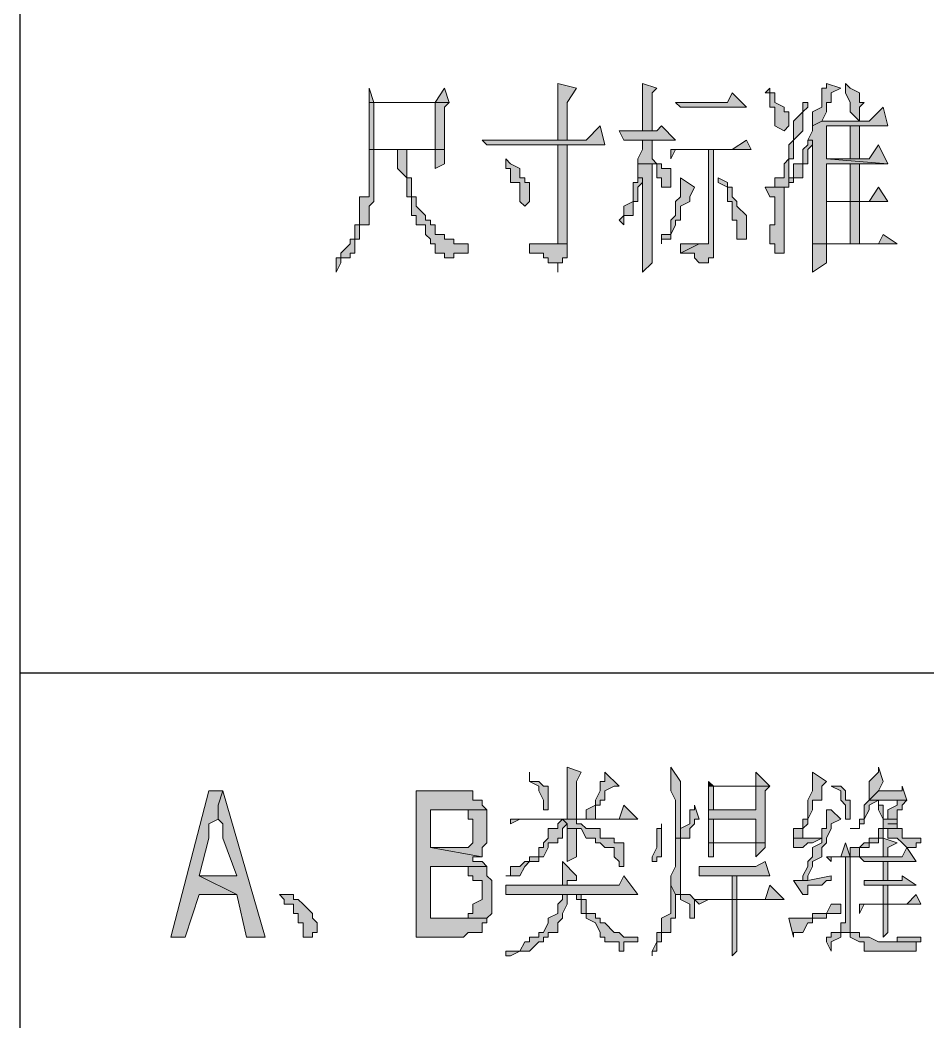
# Model space of a CAD drawing. Header units: millimetres. Extents: x 20 to 821, y 1 to 1134.
# Drawn here: x 557.64 to 592.29, y 905.18 to 943.42 of the extents above; entities that cross this region are included whole.
import ezdxf

# ---------------------------------------------------------------- set-up
doc = ezdxf.new("R2010")
doc.units = ezdxf.units.MM
doc.layers.add('1', color=7, linetype='Continuous')

msp = doc.modelspace()

# ---------------------------------------------------------------- hatches: boundary and pattern name
h = msp.add_hatch(color=0)
h.dxf.hatch_style = 2
h.paths.add_polyline_path([(570.96, 940.821732), (570.96, 940.281732), (573.48, 940.281732), (573.48, 938.481732), (571.14, 938.481732), (570.96, 938.481732), (570.96, 938.121732), (570.96, 936.681732), (570.6, 936.681732), (570.6, 935.601732), (570.42, 935.601732), (570.42, 935.061732), (570.24, 935.061732), (570.24, 934.881732), (569.88, 934.521732), (569.88, 934.341732), (569.7, 934.341732), (569.7, 933.801732), (569.88, 934.161732), (569.88, 934.341732), (570.24, 934.341732), (570.24, 934.521732), (570.42, 934.521732), (570.42, 935.061732), (570.6, 935.061732), (570.6, 935.601732), (570.96, 935.601732), (570.96, 936.321732), (571.14, 936.501732), (571.14, 938.481732), (572.04, 938.481732), (573.84, 938.481732), (573.84, 938.661732), (573.84, 940.101732), (574.02, 940.281732), (571.14, 940.281732)])
h = msp.add_hatch(color=0)
h.dxf.hatch_style = 2
h.paths.add_polyline_path([(573.84, 940.821732), (573.48, 940.281732), (571.14, 940.281732), (574.02, 940.281732)])
h = msp.add_hatch(color=0)
h.dxf.hatch_style = 2
h.paths.add_polyline_path([(578.16, 941.001732), (578.16, 938.841732), (578.52, 938.841732), (578.52, 940.281732), (578.88, 940.821732)])
h = msp.add_hatch(color=0)
h.dxf.hatch_style = 2
h.paths.add_polyline_path([(581.4, 941.001732), (581.4, 939.201732), (581.76, 939.201732), (581.76, 940.641732), (581.94, 940.821732)])
h = msp.add_hatch(color=0)
h.dxf.hatch_style = 2
h.paths.add_polyline_path([(586.26, 940.821732), (586.08, 940.641732), (586.26, 940.641732), (586.26, 940.281732), (586.26, 940.101732), (586.44, 940.101732), (586.44, 939.381732), (586.8, 939.201732), (586.98, 939.381732), (586.98, 939.921732), (586.8, 939.921732), (586.8, 940.101732), (586.44, 940.281732), (586.44, 940.641732), (586.26, 940.641732)])
h = msp.add_hatch(color=0)
h.dxf.hatch_style = 2
h.paths.add_polyline_path([(588.42, 941.001732), (588.42, 940.821732), (588.24, 940.821732), (588.24, 940.101732), (587.88, 939.921732), (587.88, 939.381732), (588.24, 939.561732), (588.42, 939.921732), (588.42, 940.281732), (588.6, 940.281732), (588.6, 940.641732), (588.96, 940.821732)])
h = msp.add_hatch(color=0)
h.dxf.hatch_style = 2
h.paths.add_polyline_path([(589.14, 941.001732), (589.14, 940.641732), (589.32, 940.281732), (589.32, 939.921732), (589.68, 939.561732), (589.68, 940.101732), (589.86, 940.281732), (589.68, 940.281732), (589.68, 940.641732), (589.32, 940.821732)])
h = msp.add_hatch(color=0)
h.dxf.hatch_style = 2
h.paths.add_polyline_path([(584.82, 940.641732), (584.64, 940.281732), (582.66, 940.281732), (582.84, 940.101732), (585.36, 940.101732)])
h = msp.add_hatch(color=0)
h.dxf.hatch_style = 2
h.paths.add_polyline_path([(570.96, 940.281732), (570.96, 938.481732), (571.14, 938.481732), (571.14, 940.281732), (573.48, 940.281732)])
h = msp.add_hatch(color=0)
h.dxf.hatch_style = 2
h.paths.add_polyline_path([(587.52, 940.281732), (587.52, 939.921732), (587.16, 939.561732), (587.16, 938.841732), (586.98, 938.661732), (586.98, 938.121732), (586.8, 937.941732), (586.8, 937.401732), (586.44, 937.401732), (586.44, 937.041732), (586.26, 937.041732), (586.8, 937.041732), (586.98, 937.041732), (586.98, 938.121732), (587.16, 938.121732), (587.16, 938.841732), (587.52, 939.201732), (587.52, 939.921732), (587.7, 940.101732), (587.7, 940.281732)])
h = msp.add_hatch(color=0)
h.dxf.hatch_style = 2
h.paths.add_polyline_path([(590.58, 940.101732), (590.04, 939.561732), (588.24, 939.561732), (587.88, 939.381732), (587.88, 939.201732), (587.7, 938.841732), (587.88, 938.841732), (587.88, 935.601732), (587.88, 934.881732), (589.68, 934.881732), (588.42, 934.881732), (588.42, 936.501732), (590.76, 936.501732), (588.42, 936.501732), (588.42, 937.941732), (589.32, 937.941732), (590.76, 937.941732), (588.42, 938.121732), (588.42, 939.381732), (589.32, 939.381732), (590.76, 939.381732)])
h = msp.add_hatch(color=0)
h.dxf.hatch_style = 2
h.paths.add_polyline_path([(579.78, 939.381732), (579.24, 938.841732), (575.28, 938.841732), (575.46, 938.661732), (579.96, 938.661732)])
h = msp.add_hatch(color=0)
h.dxf.hatch_style = 2
h.paths.add_polyline_path([(582.12, 939.381732), (581.94, 939.201732), (580.5, 939.201732), (580.68, 938.841732), (582.66, 938.841732)])
h = msp.add_hatch(color=0)
h.dxf.hatch_style = 2
h.paths.add_polyline_path([(589.32, 938.121732), (589.68, 938.121732), (589.68, 939.381732), (589.32, 939.381732)])
h = msp.add_hatch(color=0)
h.dxf.hatch_style = 2
h.paths.add_polyline_path([(572.4, 938.481732), (572.04, 938.481732), (572.04, 938.121732), (572.04, 937.761732), (572.4, 937.401732), (572.4, 936.681732), (572.58, 936.681732), (572.58, 935.961732), (572.76, 935.961732), (572.76, 935.601732), (573.12, 935.601732), (573.12, 935.241732), (573.3, 935.061732), (573.3, 934.881732), (573.48, 934.881732), (573.48, 934.521732), (573.84, 934.521732), (573.84, 934.341732), (574.2, 934.341732), (574.2, 934.521732), (574.74, 934.521732), (574.74, 934.881732), (574.2, 934.881732), (574.2, 935.061732), (573.84, 935.061732), (573.84, 935.241732), (573.48, 935.241732), (573.48, 935.601732), (573.3, 935.601732), (573.3, 935.781732), (573.12, 935.781732), (573.12, 935.961732), (572.76, 936.321732), (572.76, 936.681732), (572.58, 936.681732), (572.58, 937.401732), (572.4, 937.401732)])
h = msp.add_hatch(color=0)
h.dxf.hatch_style = 2
h.paths.add_polyline_path([(573.84, 938.481732), (573.48, 938.481732), (573.48, 937.761732), (573.84, 937.941732)])
h = msp.add_hatch(color=0)
h.dxf.hatch_style = 2
h.paths.add_polyline_path([(578.52, 938.661732), (578.16, 938.661732), (578.16, 935.061732), (578.16, 934.881732), (577.8, 934.881732), (578.52, 934.881732)])
h = msp.add_hatch(color=0)
h.dxf.hatch_style = 2
h.paths.add_polyline_path([(581.76, 938.841732), (581.4, 938.841732), (581.4, 938.661732), (581.4, 938.481732), (581.22, 938.121732), (581.22, 937.941732), (581.76, 937.941732), (581.94, 937.941732), (581.94, 937.761732), (581.94, 937.401732), (582.12, 937.401732), (582.12, 937.041732), (582.48, 937.041732), (582.48, 937.761732), (582.12, 937.761732), (582.12, 937.941732), (581.94, 937.941732), (581.76, 938.121732)])
h = msp.add_hatch(color=0)
h.dxf.hatch_style = 2
h.paths.add_polyline_path([(585.36, 938.841732), (584.82, 938.481732), (582.48, 938.481732), (582.48, 938.121732), (582.66, 938.481732), (585.54, 938.481732)])
h = msp.add_hatch(color=0)
h.dxf.hatch_style = 2
h.paths.add_polyline_path([(584.1, 938.481732), (583.92, 938.481732), (583.92, 934.881732), (583.56, 934.881732), (582.84, 934.521732), (583.38, 934.521732), (583.38, 934.341732), (583.56, 934.161732), (583.92, 934.161732), (583.92, 934.341732), (584.1, 934.341732), (584.1, 934.521732)])
h = msp.add_hatch(color=0)
h.dxf.hatch_style = 2
h.paths.add_polyline_path([(587.7, 938.841732), (587.7, 938.661732), (587.52, 938.481732), (587.52, 937.941732), (587.16, 937.941732), (587.16, 937.401732), (586.98, 937.401732), (586.98, 937.221732), (587.16, 937.221732), (587.16, 937.401732), (587.52, 937.401732), (587.52, 937.941732), (587.7, 937.941732), (587.7, 938.481732), (587.88, 938.661732), (587.88, 938.841732)])
h = msp.add_hatch(color=0)
h.dxf.hatch_style = 2
h.paths.add_polyline_path([(590.4, 938.661732), (590.04, 938.121732), (588.42, 938.121732), (590.76, 937.941732)])
h = msp.add_hatch(color=0)
h.dxf.hatch_style = 2
h.paths.add_polyline_path([(576.18, 938.121732), (576.18, 937.761732), (576.36, 937.761732), (576.36, 937.221732), (576.72, 937.221732), (576.72, 936.501732), (576.9, 936.321732), (577.08, 936.501732), (577.08, 937.221732), (576.9, 937.221732), (576.9, 937.401732), (576.72, 937.401732), (576.72, 937.761732), (576.36, 937.941732)])
h = msp.add_hatch(color=0)
h.dxf.hatch_style = 2
h.paths.add_polyline_path([(581.22, 937.941732), (581.22, 937.401732), (581.4, 937.401732), (581.4, 933.801732), (581.76, 934.161732), (581.76, 937.941732)])
h = msp.add_hatch(color=0)
h.dxf.hatch_style = 2
h.paths.add_polyline_path([(589.32, 936.501732), (589.68, 936.501732), (589.68, 937.941732), (589.32, 937.941732)])
h = msp.add_hatch(color=0)
h.dxf.hatch_style = 2
h.paths.add_polyline_path([(581.22, 937.401732), (581.22, 937.221732), (581.04, 937.221732), (581.04, 936.501732), (580.68, 936.321732), (580.68, 935.961732), (580.5, 935.781732), (580.68, 935.601732), (580.68, 935.961732), (581.04, 935.961732), (581.04, 936.501732), (581.22, 936.501732), (581.22, 937.041732), (581.4, 937.221732), (581.4, 937.401732)])
h = msp.add_hatch(color=0)
h.dxf.hatch_style = 2
h.paths.add_polyline_path([(582.84, 937.401732), (582.84, 936.681732), (582.66, 936.501732), (582.66, 935.961732), (582.48, 935.781732), (582.48, 935.241732), (582.12, 935.241732), (582.12, 934.881732), (582.12, 935.061732), (582.48, 935.061732), (582.48, 935.241732), (582.66, 935.601732), (582.66, 935.781732), (582.84, 935.781732), (582.84, 936.321732), (583.2, 936.501732), (583.2, 936.681732), (583.38, 937.041732)])
h = msp.add_hatch(color=0)
h.dxf.hatch_style = 2
h.paths.add_polyline_path([(584.28, 937.401732), (584.28, 937.221732), (584.64, 937.041732), (584.64, 936.501732), (584.82, 936.501732), (584.82, 935.781732), (585, 935.781732), (585, 935.061732), (585.36, 935.061732), (585.36, 935.781732), (585.36, 935.961732), (585, 936.321732), (585, 936.501732), (584.82, 936.681732), (584.82, 937.041732), (584.64, 937.041732), (584.64, 937.221732)])
h = msp.add_hatch(color=0)
h.dxf.hatch_style = 2
h.paths.add_polyline_path([(586.08, 937.041732), (586.26, 936.681732), (586.44, 936.681732), (586.44, 936.501732), (586.44, 935.601732), (586.26, 935.601732), (586.26, 934.881732), (586.44, 934.881732), (586.44, 934.521732), (586.8, 934.521732), (586.8, 935.061732), (586.8, 935.241732), (586.8, 937.041732), (586.26, 937.041732)])
h = msp.add_hatch(color=0)
h.dxf.hatch_style = 2
h.paths.add_polyline_path([(590.4, 937.041732), (590.04, 936.501732), (588.42, 936.501732), (590.76, 936.501732)])
h = msp.add_hatch(color=0)
h.dxf.hatch_style = 2
h.paths.add_polyline_path([(589.68, 936.501732), (589.32, 936.501732), (589.32, 934.881732), (588.42, 934.881732), (589.68, 934.881732)])
h = msp.add_hatch(color=0)
h.dxf.hatch_style = 2
h.paths.add_polyline_path([(590.58, 935.241732), (590.4, 934.881732), (587.88, 934.881732), (587.88, 934.521732), (587.88, 933.801732), (588.42, 934.161732), (588.42, 934.881732), (591.12, 934.881732)])
h = msp.add_hatch(color=0)
h.dxf.hatch_style = 2
h.paths.add_polyline_path([(577.08, 934.881732), (577.08, 934.521732), (577.44, 934.521732), (577.62, 934.521732), (577.62, 934.341732), (577.8, 934.341732), (577.8, 934.161732), (578.16, 934.161732), (578.16, 933.801732), (578.16, 934.161732), (578.34, 934.161732), (578.34, 934.341732), (578.52, 934.341732), (578.52, 934.881732), (577.8, 934.881732)])
h = msp.add_hatch(color=0)
h.dxf.hatch_style = 2
h.paths.add_polyline_path([(582.84, 934.881732), (582.84, 934.521732), (583.56, 934.881732)])
h = msp.add_hatch(color=0)
h.dxf.hatch_style = 2
h.paths.add_polyline_path([(578.52, 914.901732), (578.52, 912.921732), (578.88, 912.921732), (578.88, 914.361732), (579.06, 914.721732)])
h = msp.add_hatch(color=0)
h.dxf.hatch_style = 2
h.paths.add_polyline_path([(582.48, 914.901732), (582.48, 914.001732), (582.66, 913.641732), (582.66, 912.201732), (582.84, 912.201732), (582.84, 914.361732)])
h = msp.add_hatch(color=0)
h.dxf.hatch_style = 2
h.paths.add_polyline_path([(590.4, 914.901732), (590.4, 914.721732), (590.04, 914.361732), (590.04, 913.641732), (590.4, 914.001732), (590.58, 914.361732)])
h = msp.add_hatch(color=0)
h.dxf.hatch_style = 2
h.paths.add_polyline_path([(577.08, 914.721732), (577.08, 914.361732), (577.44, 914.181732), (577.44, 914.001732), (577.62, 913.641732), (577.62, 913.281732), (577.8, 913.281732), (577.8, 914.181732), (577.62, 914.181732), (577.44, 914.361732), (577.08, 914.361732)])
h = msp.add_hatch(color=0)
h.dxf.hatch_style = 2
h.paths.add_polyline_path([(579.96, 914.721732), (579.96, 914.361732), (579.78, 914.361732), (579.78, 914.001732), (579.6, 913.641732), (579.6, 913.461732), (579.24, 913.281732), (579.24, 912.921732), (578.88, 912.921732), (578.52, 912.921732), (579.6, 912.921732), (579.6, 913.461732), (579.78, 913.461732), (579.78, 913.641732), (579.96, 913.641732), (579.96, 914.001732), (580.32, 914.181732), (580.5, 914.181732)])
h = msp.add_hatch(color=0)
h.dxf.hatch_style = 2
h.paths.add_polyline_path([(585.72, 914.721732), (585.72, 914.181732), (584.1, 914.181732), (583.92, 914.181732), (583.92, 914.001732), (583.92, 913.281732), (584.1, 913.281732), (584.1, 914.181732), (585.72, 914.181732), (586.26, 914.181732)])
h = msp.add_hatch(color=0)
h.dxf.hatch_style = 2
h.paths.add_polyline_path([(587.88, 914.721732), (587.88, 914.001732), (587.7, 913.641732), (587.7, 912.921732), (587.52, 912.921732), (587.52, 912.561732), (587.16, 912.561732), (587.16, 912.201732), (587.52, 912.201732), (587.52, 912.561732), (587.7, 912.741732), (587.7, 912.921732), (587.88, 913.281732), (587.88, 913.641732), (588.24, 913.641732), (588.24, 914.181732), (588.42, 914.361732)])
h = msp.add_hatch(color=0)
h.dxf.hatch_style = 2
h.paths.add_polyline_path([(583.92, 914.361732), (583.92, 914.181732), (584.1, 914.181732)])
h = msp.add_hatch(color=0)
h.dxf.hatch_style = 2
h.paths.add_polyline_path([(586.26, 914.181732), (585.72, 914.181732), (585.72, 913.281732), (583.92, 913.281732), (583.92, 912.921732), (585.72, 912.921732), (585.72, 912.021732), (583.92, 912.021732), (583.92, 911.841732), (583.92, 911.481732), (584.1, 911.481732), (584.1, 912.021732), (585.72, 912.021732), (586.08, 912.021732), (586.08, 912.201732), (586.08, 913.641732), (586.08, 914.001732)])
h = msp.add_hatch(color=0)
h.dxf.hatch_style = 2
h.paths.add_polyline_path([(588.96, 914.181732), (588.6, 914.181732), (588.96, 914.001732), (588.96, 913.641732), (589.14, 913.461732), (589.14, 912.921732), (589.32, 912.921732), (589.32, 913.641732), (589.14, 913.641732), (589.14, 914.001732)])
h = msp.add_hatch(color=0)
h.dxf.hatch_style = 2
h.paths.add_polyline_path([(591.3, 914.181732), (591.3, 914.001732), (590.4, 914.001732), (590.04, 913.641732), (590.4, 913.641732), (590.4, 913.461732), (590.4, 913.281732), (590.58, 912.921732), (590.58, 912.561732), (590.4, 912.561732), (590.4, 912.201732), (590.04, 912.201732), (590.04, 912.021732), (589.86, 912.021732), (589.68, 911.841732), (589.32, 911.841732), (589.32, 911.481732), (589.68, 911.481732), (589.68, 911.841732), (590.04, 911.841732), (590.04, 912.021732), (590.4, 912.021732), (590.4, 912.201732), (590.58, 912.201732), (590.58, 912.561732), (591.12, 912.561732), (591.12, 912.741732), (590.76, 912.741732), (591.12, 912.741732), (591.12, 912.921732), (590.76, 912.921732), (590.58, 912.921732), (590.58, 913.281732), (590.58, 913.461732), (590.4, 913.461732), (590.4, 913.641732), (591.12, 913.641732), (591.48, 913.641732)])
h = msp.add_hatch(color=0)
h.dxf.hatch_style = 2
h.paths.add_polyline_path([(565.38, 914.001732), (564.84, 914.001732), (563.4, 908.421732), (563.94, 908.421732), (564.48, 910.041732), (565.92, 910.041732), (564.48, 910.761732), (564.84, 912.201732), (564.84, 912.741732), (565.2, 912.921732), (565.2, 913.461732)])
h = msp.add_hatch(color=0)
h.dxf.hatch_style = 2
h.paths.add_polyline_path([(565.38, 914.001732), (565.2, 913.461732), (565.2, 912.921732), (565.38, 912.741732), (565.38, 912.201732), (565.92, 910.761732), (564.48, 910.761732), (565.92, 910.041732), (566.28, 908.421732), (567, 908.421732)])
h = msp.add_hatch(color=0)
h.dxf.hatch_style = 2
h.paths.add_polyline_path([(574.2, 914.001732), (572.76, 914.001732), (572.76, 908.421732), (574.56, 908.421732), (574.74, 908.601732), (575.28, 908.601732), (575.28, 908.961732), (575.46, 908.961732), (575.46, 909.141732), (573.3, 909.141732), (573.3, 911.121732), (575.46, 911.121732), (575.28, 911.301732), (574.92, 911.301732), (574.92, 911.481732), (575.28, 911.481732), (573.3, 911.841732), (573.3, 913.281732), (574.02, 913.281732), (575.46, 913.281732), (575.28, 913.461732), (575.28, 913.641732), (574.92, 913.641732), (574.92, 914.001732), (574.74, 914.001732)])
h = msp.add_hatch(color=0)
h.dxf.hatch_style = 2
h.paths.add_polyline_path([(590.04, 913.641732), (589.86, 913.461732), (589.86, 912.921732), (589.68, 912.921732), (589.68, 912.561732), (589.32, 912.561732), (589.68, 912.561732), (589.68, 912.741732), (589.86, 912.741732), (589.86, 912.921732), (590.04, 913.281732), (590.04, 913.461732), (590.4, 913.641732)])
h = msp.add_hatch(color=0)
h.dxf.hatch_style = 2
h.paths.add_polyline_path([(591.48, 913.641732), (591.12, 913.641732), (591.12, 913.461732), (590.76, 913.281732), (590.76, 912.921732), (591.12, 912.921732), (591.12, 913.281732), (591.3, 913.281732), (591.3, 913.461732)])
h = msp.add_hatch(color=0)
h.dxf.hatch_style = 2
h.paths.add_polyline_path([(575.46, 913.281732), (574.02, 913.281732), (574.2, 913.281732), (574.74, 913.281732), (574.74, 912.921732), (574.92, 912.921732), (574.92, 912.741732), (574.92, 912.021732), (574.74, 911.841732), (574.2, 911.841732), (573.3, 911.841732), (575.28, 911.481732), (575.28, 911.841732), (575.46, 912.021732)])
h = msp.add_hatch(color=0)
h.dxf.hatch_style = 2
h.paths.add_polyline_path([(580.68, 913.461732), (580.5, 912.921732), (576.36, 912.921732), (576.36, 912.741732), (576.72, 912.921732), (581.22, 912.921732)])
h = msp.add_hatch(color=0)
h.dxf.hatch_style = 2
h.paths.add_polyline_path([(583.38, 913.461732), (583.38, 913.281732), (583.2, 913.281732), (583.2, 912.741732), (582.84, 912.561732), (582.84, 912.201732), (582.66, 912.201732), (582.66, 911.121732), (582.48, 910.761732), (582.48, 910.401732), (582.66, 910.041732), (582.84, 910.041732), (582.84, 909.861732), (583.2, 909.681732), (583.2, 909.141732), (583.38, 909.141732), (583.38, 909.861732), (583.2, 910.041732), (582.84, 910.041732), (582.84, 910.401732), (582.84, 912.201732), (583.2, 912.201732), (583.2, 912.561732), (583.38, 912.741732), (583.38, 912.921732), (583.56, 912.921732)])
h = msp.add_hatch(color=0)
h.dxf.hatch_style = 2
h.paths.add_polyline_path([(588.6, 913.281732), (588.42, 913.281732), (588.42, 912.921732), (588.42, 912.561732), (588.24, 912.561732), (588.24, 912.201732), (587.52, 912.201732), (588.24, 912.201732), (588.24, 912.021732), (587.88, 911.841732), (587.88, 911.481732), (587.7, 911.301732), (587.7, 911.121732), (587.52, 910.761732), (587.52, 910.581732), (587.16, 910.581732), (587.7, 910.581732), (587.7, 910.761732), (587.88, 911.121732), (587.88, 911.301732), (588.24, 911.481732), (588.24, 911.841732), (588.42, 912.021732), (588.42, 912.201732), (588.6, 912.561732), (588.6, 912.741732), (588.96, 912.921732)])
h = msp.add_hatch(color=0)
h.dxf.hatch_style = 2
h.paths.add_polyline_path([(578.34, 912.921732), (578.16, 912.741732), (578.16, 912.561732), (577.8, 912.561732), (577.8, 912.201732), (577.62, 912.021732), (577.62, 911.841732), (577.44, 911.841732), (577.44, 911.481732), (577.08, 911.481732), (577.08, 911.301732), (576.9, 911.301732), (576.72, 911.121732), (576.36, 911.121732), (576.36, 910.761732), (576.18, 910.761732), (576.36, 910.761732), (576.72, 910.761732), (576.9, 911.121732), (577.08, 911.301732), (577.44, 911.301732), (577.44, 911.481732), (577.62, 911.481732), (577.8, 911.841732), (577.8, 912.021732), (578.16, 912.021732), (578.16, 912.201732), (578.34, 912.201732), (578.34, 912.561732), (578.52, 912.741732)])
h = msp.add_hatch(color=0)
h.dxf.hatch_style = 2
h.paths.add_polyline_path([(578.88, 912.921732), (578.34, 912.921732), (578.52, 912.741732), (578.52, 912.561732), (578.88, 912.561732), (579.06, 912.561732), (579.24, 912.201732), (579.6, 912.201732), (579.6, 912.021732), (579.78, 912.021732), (579.96, 911.841732), (580.32, 911.841732), (580.32, 911.481732), (580.5, 911.301732), (580.5, 911.121732), (580.68, 911.121732), (580.68, 911.301732), (580.68, 911.481732), (580.68, 912.021732), (580.5, 912.021732), (580.32, 912.021732), (580.32, 912.201732), (579.78, 912.201732), (579.78, 912.561732), (579.24, 912.561732), (579.06, 912.741732), (578.88, 912.741732)])
h = msp.add_hatch(color=0)
h.dxf.hatch_style = 2
h.paths.add_polyline_path([(583.92, 912.921732), (583.92, 912.021732), (584.1, 912.021732), (584.1, 912.921732), (585.72, 912.921732)])
h = msp.add_hatch(color=0)
h.dxf.hatch_style = 2
h.paths.add_polyline_path([(578.52, 912.561732), (578.52, 911.301732), (578.88, 911.481732), (578.88, 912.561732)])
h = msp.add_hatch(color=0)
h.dxf.hatch_style = 2
h.paths.add_polyline_path([(582.12, 912.741732), (582.12, 912.561732), (581.94, 912.561732), (581.94, 911.841732), (581.76, 911.481732), (581.76, 911.301732), (581.94, 911.301732), (581.94, 911.481732), (582.12, 911.481732)])
h = msp.add_hatch(color=0)
h.dxf.hatch_style = 2
h.paths.add_polyline_path([(591.12, 912.561732), (590.76, 912.561732), (590.76, 912.201732), (591.12, 912.201732), (591.3, 912.021732), (591.48, 911.841732), (591.84, 911.841732), (591.84, 912.021732), (592.02, 912.021732), (592.02, 912.201732), (591.3, 912.201732), (591.3, 912.561732)])
h = msp.add_hatch(color=0)
h.dxf.hatch_style = 2
h.paths.add_polyline_path([(587.16, 912.201732), (587.16, 911.841732), (587.52, 911.841732), (587.7, 912.021732), (587.88, 912.021732), (588.24, 912.201732)])
h = msp.add_hatch(color=0)
h.dxf.hatch_style = 2
h.paths.add_polyline_path([(590.58, 912.201732), (590.58, 911.481732), (590.76, 911.481732), (590.76, 911.841732), (591.12, 912.021732)])
h = msp.add_hatch(color=0)
h.dxf.hatch_style = 2
h.paths.add_polyline_path([(586.08, 912.021732), (585.72, 912.021732), (585.72, 911.481732), (586.08, 911.841732)])
h = msp.add_hatch(color=0)
h.dxf.hatch_style = 2
h.paths.add_polyline_path([(589.14, 912.021732), (588.96, 911.481732), (588.42, 911.481732), (588.6, 911.301732), (588.6, 911.481732), (589.14, 911.481732), (589.32, 911.481732)])
h = msp.add_hatch(color=0)
h.dxf.hatch_style = 2
h.paths.add_polyline_path([(591.48, 911.841732), (591.3, 911.481732), (589.68, 911.481732), (589.86, 911.301732), (591.84, 911.301732)])
h = msp.add_hatch(color=0)
h.dxf.hatch_style = 2
h.paths.add_polyline_path([(589.32, 911.481732), (589.14, 911.481732), (589.14, 908.961732), (588.96, 908.961732), (588.96, 908.601732), (588.6, 908.601732), (588.6, 908.421732), (588.42, 908.421732), (588.42, 908.241732), (588.6, 907.881732), (588.6, 908.241732), (588.96, 908.421732), (588.96, 908.601732), (589.14, 908.601732), (589.32, 908.601732), (589.32, 908.961732)])
h = msp.add_hatch(color=0)
h.dxf.hatch_style = 2
h.paths.add_polyline_path([(575.46, 911.121732), (574.2, 911.121732), (574.56, 911.121732), (574.74, 911.121732), (574.74, 910.761732), (574.92, 910.761732), (574.92, 910.581732), (575.28, 910.581732), (575.28, 910.401732), (575.28, 909.861732), (574.92, 909.681732), (574.92, 909.321732), (574.74, 909.321732), (574.74, 909.141732), (574.56, 909.141732), (573.3, 909.141732), (575.46, 909.141732), (575.64, 909.321732), (575.64, 910.581732), (575.46, 910.761732)])
h = msp.add_hatch(color=0)
h.dxf.hatch_style = 2
h.paths.add_polyline_path([(578.34, 911.301732), (578.34, 910.401732), (578.52, 910.401732), (578.52, 910.581732), (578.88, 910.581732), (578.88, 910.761732)])
h = msp.add_hatch(color=0)
h.dxf.hatch_style = 2
h.paths.add_polyline_path([(586.08, 911.301732), (585.72, 911.121732), (583.56, 911.121732), (583.56, 910.761732), (586.26, 910.761732)])
h = msp.add_hatch(color=0)
h.dxf.hatch_style = 2
h.paths.add_polyline_path([(590.58, 910.581732), (590.76, 910.581732), (590.76, 911.301732), (590.58, 911.301732)])
h = msp.add_hatch(color=0)
h.dxf.hatch_style = 2
h.paths.add_polyline_path([(580.68, 910.761732), (580.5, 910.401732), (576.18, 910.401732), (576.18, 910.041732), (581.22, 910.041732)])
h = msp.add_hatch(color=0)
h.dxf.hatch_style = 2
h.paths.add_polyline_path([(584.82, 909.861732), (585, 909.861732), (585, 910.761732), (584.82, 910.761732)])
h = msp.add_hatch(color=0)
h.dxf.hatch_style = 2
h.paths.add_polyline_path([(588.6, 910.761732), (587.7, 910.581732), (587.16, 910.581732), (587.52, 910.041732), (587.7, 910.041732), (587.7, 910.401732), (588.24, 910.401732), (588.42, 910.581732), (588.6, 910.581732)])
h = msp.add_hatch(color=0)
h.dxf.hatch_style = 2
h.paths.add_polyline_path([(591.3, 910.761732), (591.3, 910.581732), (590.76, 910.581732), (589.86, 910.581732), (589.86, 910.401732), (591.84, 910.401732)])
h = msp.add_hatch(color=0)
h.dxf.hatch_style = 2
h.paths.add_polyline_path([(582.48, 910.401732), (582.48, 909.321732), (582.12, 909.141732), (582.12, 908.601732), (581.94, 908.601732), (581.94, 908.241732), (581.76, 907.881732), (581.76, 907.701732), (581.76, 907.881732), (581.94, 907.881732), (581.94, 908.241732), (582.12, 908.241732), (582.12, 908.421732), (582.12, 908.601732), (582.48, 908.601732), (582.48, 909.141732), (582.66, 909.141732), (582.66, 910.041732)])
h = msp.add_hatch(color=0)
h.dxf.hatch_style = 2
h.paths.add_polyline_path([(586.26, 910.401732), (586.08, 909.861732), (583.38, 909.861732), (583.56, 909.681732), (583.92, 909.861732), (586.8, 909.861732)])
h = msp.add_hatch(color=0)
h.dxf.hatch_style = 2
h.paths.add_polyline_path([(590.58, 909.681732), (590.76, 909.681732), (590.76, 910.401732), (590.58, 910.401732)])
h = msp.add_hatch(color=0)
h.dxf.hatch_style = 2
h.paths.add_polyline_path([(567.54, 910.041732), (567.72, 909.861732), (567.72, 909.681732), (568.08, 909.681732), (568.08, 909.321732), (568.26, 909.321732), (568.26, 908.961732), (568.44, 908.961732), (568.44, 908.421732), (568.8, 908.421732), (568.8, 908.601732), (568.98, 908.601732), (568.98, 908.961732), (568.8, 909.141732), (568.8, 909.321732), (568.44, 909.681732), (568.26, 909.861732), (568.08, 909.861732), (568.08, 910.041732)])
h = msp.add_hatch(color=0)
h.dxf.hatch_style = 2
h.paths.add_polyline_path([(578.52, 910.041732), (578.34, 910.041732), (578.34, 909.861732), (578.16, 909.681732), (578.16, 909.321732), (577.8, 909.141732), (577.8, 908.961732), (577.62, 908.601732), (577.44, 908.601732), (577.44, 908.421732), (577.08, 908.421732), (577.08, 908.241732), (576.9, 908.241732), (576.72, 907.881732), (576.18, 907.881732), (576.18, 907.701732), (576.36, 907.701732), (576.72, 907.881732), (577.08, 907.881732), (577.44, 908.241732), (577.62, 908.241732), (577.62, 908.421732), (577.8, 908.421732), (577.8, 908.601732), (578.16, 908.601732), (578.16, 908.961732), (578.34, 909.141732), (578.34, 909.321732), (578.52, 909.681732)])
h = msp.add_hatch(color=0)
h.dxf.hatch_style = 2
h.paths.add_polyline_path([(579.06, 910.041732), (578.88, 910.041732), (578.88, 909.861732), (579.06, 909.861732), (579.06, 909.681732), (579.06, 909.321732), (579.24, 909.321732), (579.24, 909.141732), (579.6, 908.961732), (579.78, 908.601732), (579.78, 908.421732), (579.96, 908.421732), (579.96, 908.241732), (580.32, 908.241732), (580.5, 908.241732), (580.5, 907.881732), (580.68, 907.881732), (580.68, 908.241732), (581.04, 908.241732), (581.22, 908.241732), (581.22, 908.421732), (580.68, 908.421732), (580.5, 908.601732), (580.32, 908.601732), (579.96, 908.961732), (579.78, 908.961732), (579.78, 909.141732), (579.6, 909.141732), (579.6, 909.321732), (579.24, 909.321732), (579.24, 909.681732), (579.24, 909.861732), (579.06, 909.861732)])
h = msp.add_hatch(color=0)
h.dxf.hatch_style = 2
h.paths.add_polyline_path([(585, 909.861732), (584.82, 909.861732), (584.82, 909.681732), (584.82, 907.701732), (585, 907.881732)])
h = msp.add_hatch(color=0)
h.dxf.hatch_style = 2
h.paths.add_polyline_path([(591.84, 910.041732), (591.48, 909.681732), (589.68, 909.681732), (589.68, 909.321732), (589.86, 909.681732), (592.02, 909.681732)])
h = msp.add_hatch(color=0)
h.dxf.hatch_style = 2
h.paths.add_polyline_path([(588.96, 909.681732), (588.6, 909.681732), (588.42, 909.321732), (587.88, 909.321732), (587.88, 909.141732), (586.98, 909.141732), (587.16, 908.421732), (587.16, 908.601732), (587.52, 908.601732), (587.7, 908.961732), (587.88, 908.961732), (587.88, 909.141732), (588.24, 909.141732), (588.42, 909.141732), (588.42, 909.321732), (588.96, 909.321732)])
h = msp.add_hatch(color=0)
h.dxf.hatch_style = 2
h.paths.add_polyline_path([(590.76, 909.681732), (590.58, 909.681732), (590.58, 909.321732), (590.58, 908.421732), (590.76, 908.601732)])
h = msp.add_hatch(color=0)
h.dxf.hatch_style = 2
h.paths.add_polyline_path([(589.32, 908.601732), (589.14, 908.601732), (589.32, 908.601732), (589.32, 908.421732), (589.68, 908.241732), (589.86, 908.241732), (589.86, 907.881732), (591.84, 907.881732), (591.84, 908.241732), (592.02, 908.241732), (590.4, 908.241732), (590.04, 908.421732), (589.68, 908.421732), (589.68, 908.601732)])
h = msp.add_hatch(color=0)
h.dxf.hatch_style = 2
h.paths.add_polyline_path([(592.02, 908.421732), (591.12, 908.421732), (591.12, 908.241732), (590.58, 908.241732), (592.02, 908.241732)])

# ---------------------------------------------------------------- linework, layer by layer
at = {"layer": '1', "color": 0, "lineweight": 25}
for points in [[(557.64, 0.501732), (557.64, 1133.601732)], [(557.64, 918.501732), (821.16, 918.501732)]]:
    msp.add_lwpolyline(points, dxfattribs=at)
at = {"layer": '1', "color": 0, "lineweight": 5}
for points in [[(570.96, 940.821732), (570.96, 940.281732), (573.48, 940.281732), (573.48, 938.481732), (571.14, 938.481732), (570.96, 938.481732), (570.96, 938.121732), (570.96, 936.681732), (570.6, 936.681732), (570.6, 935.601732), (570.42, 935.601732), (570.42, 935.061732), (570.24, 935.061732), (570.24, 934.881732), (569.88, 934.521732), (569.88, 934.341732), (569.7, 934.341732), (569.7, 933.801732), (569.88, 934.161732), (569.88, 934.341732), (570.24, 934.341732), (570.24, 934.521732), (570.42, 934.521732), (570.42, 935.061732), (570.6, 935.061732), (570.6, 935.601732), (570.96, 935.601732), (570.96, 936.321732), (571.14, 936.501732), (571.14, 938.481732), (572.04, 938.481732), (573.84, 938.481732), (573.84, 938.661732), (573.84, 940.101732), (574.02, 940.281732), (571.14, 940.281732), (570.96, 940.821732)], [(573.84, 940.821732), (573.48, 940.281732), (571.14, 940.281732), (574.02, 940.281732), (573.84, 940.821732)], [(578.16, 941.001732), (578.16, 938.841732), (578.52, 938.841732), (578.52, 940.281732), (578.88, 940.821732), (578.16, 941.001732)], [(581.4, 941.001732), (581.4, 939.201732), (581.76, 939.201732), (581.76, 940.641732), (581.94, 940.821732), (581.4, 941.001732)], [(586.26, 940.821732), (586.08, 940.641732), (586.26, 940.641732), (586.26, 940.281732), (586.26, 940.101732), (586.44, 940.101732), (586.44, 939.381732), (586.8, 939.201732), (586.98, 939.381732), (586.98, 939.921732), (586.8, 939.921732), (586.8, 940.101732), (586.44, 940.281732), (586.44, 940.641732), (586.26, 940.641732), (586.26, 940.821732)], [(588.42, 941.001732), (588.42, 940.821732), (588.24, 940.821732), (588.24, 940.101732), (587.88, 939.921732), (587.88, 939.381732), (588.24, 939.561732), (588.42, 939.921732), (588.42, 940.281732), (588.6, 940.281732), (588.6, 940.641732), (588.96, 940.821732), (588.42, 941.001732)], [(589.14, 941.001732), (589.14, 940.641732), (589.32, 940.281732), (589.32, 939.921732), (589.68, 939.561732), (589.68, 940.101732), (589.86, 940.281732), (589.68, 940.281732), (589.68, 940.641732), (589.32, 940.821732), (589.14, 941.001732)], [(584.82, 940.641732), (584.64, 940.281732), (582.66, 940.281732), (582.84, 940.101732), (585.36, 940.101732), (584.82, 940.641732)], [(570.96, 940.281732), (570.96, 938.481732), (571.14, 938.481732), (571.14, 940.281732), (573.48, 940.281732), (570.96, 940.281732)], [(587.52, 940.281732), (587.52, 939.921732), (587.16, 939.561732), (587.16, 938.841732), (586.98, 938.661732), (586.98, 938.121732), (586.8, 937.941732), (586.8, 937.401732), (586.44, 937.401732), (586.44, 937.041732), (586.26, 937.041732), (586.8, 937.041732), (586.98, 937.041732), (586.98, 938.121732), (587.16, 938.121732), (587.16, 938.841732), (587.52, 939.201732), (587.52, 939.921732), (587.7, 940.101732), (587.7, 940.281732), (587.52, 940.281732)], [(590.58, 940.101732), (590.04, 939.561732), (588.24, 939.561732), (587.88, 939.381732), (587.88, 939.201732), (587.7, 938.841732), (587.88, 938.841732), (587.88, 935.601732), (587.88, 934.881732), (589.68, 934.881732), (588.42, 934.881732), (588.42, 936.501732), (590.76, 936.501732), (588.42, 936.501732), (588.42, 937.941732), (589.32, 937.941732), (590.76, 937.941732), (588.42, 938.121732), (588.42, 939.381732), (589.32, 939.381732), (590.76, 939.381732), (590.58, 940.101732)], [(579.78, 939.381732), (579.24, 938.841732), (575.28, 938.841732), (575.46, 938.661732), (579.96, 938.661732), (579.78, 939.381732)], [(582.12, 939.381732), (581.94, 939.201732), (580.5, 939.201732), (580.68, 938.841732), (582.66, 938.841732), (582.12, 939.381732)], [(589.32, 938.121732), (589.68, 938.121732), (589.68, 939.381732), (589.32, 939.381732), (589.32, 938.121732)], [(572.4, 938.481732), (572.04, 938.481732), (572.04, 938.121732), (572.04, 937.761732), (572.4, 937.401732), (572.4, 936.681732), (572.58, 936.681732), (572.58, 935.961732), (572.76, 935.961732), (572.76, 935.601732), (573.12, 935.601732), (573.12, 935.241732), (573.3, 935.061732), (573.3, 934.881732), (573.48, 934.881732), (573.48, 934.521732), (573.84, 934.521732), (573.84, 934.341732), (574.2, 934.341732), (574.2, 934.521732), (574.74, 934.521732), (574.74, 934.881732), (574.2, 934.881732), (574.2, 935.061732), (573.84, 935.061732), (573.84, 935.241732), (573.48, 935.241732), (573.48, 935.601732), (573.3, 935.601732), (573.3, 935.781732), (573.12, 935.781732), (573.12, 935.961732), (572.76, 936.321732), (572.76, 936.681732), (572.58, 936.681732), (572.58, 937.401732), (572.4, 937.401732), (572.4, 938.481732)], [(573.84, 938.481732), (573.48, 938.481732), (573.48, 937.761732), (573.84, 937.941732), (573.84, 938.481732)], [(578.52, 938.661732), (578.16, 938.661732), (578.16, 935.061732), (578.16, 934.881732), (577.8, 934.881732), (578.52, 934.881732), (578.52, 938.661732)], [(581.76, 938.841732), (581.4, 938.841732), (581.4, 938.661732), (581.4, 938.481732), (581.22, 938.121732), (581.22, 937.941732), (581.76, 937.941732), (581.94, 937.941732), (581.94, 937.761732), (581.94, 937.401732), (582.12, 937.401732), (582.12, 937.041732), (582.48, 937.041732), (582.48, 937.761732), (582.12, 937.761732), (582.12, 937.941732), (581.94, 937.941732), (581.76, 938.121732), (581.76, 938.841732)], [(585.36, 938.841732), (584.82, 938.481732), (582.48, 938.481732), (582.48, 938.121732), (582.66, 938.481732), (585.54, 938.481732), (585.36, 938.841732)], [(584.1, 938.481732), (583.92, 938.481732), (583.92, 934.881732), (583.56, 934.881732), (582.84, 934.521732), (583.38, 934.521732), (583.38, 934.341732), (583.56, 934.161732), (583.92, 934.161732), (583.92, 934.341732), (584.1, 934.341732), (584.1, 934.521732), (584.1, 938.481732)], [(587.7, 938.841732), (587.7, 938.661732), (587.52, 938.481732), (587.52, 937.941732), (587.16, 937.941732), (587.16, 937.401732), (586.98, 937.401732), (586.98, 937.221732), (587.16, 937.221732), (587.16, 937.401732), (587.52, 937.401732), (587.52, 937.941732), (587.7, 937.941732), (587.7, 938.481732), (587.88, 938.661732), (587.88, 938.841732), (587.88, 938.841732), (587.7, 938.841732)], [(590.4, 938.661732), (590.04, 938.121732), (588.42, 938.121732), (590.76, 937.941732), (590.4, 938.661732)], [(576.18, 938.121732), (576.18, 937.761732), (576.36, 937.761732), (576.36, 937.221732), (576.72, 937.221732), (576.72, 936.501732), (576.9, 936.321732), (577.08, 936.501732), (577.08, 937.221732), (576.9, 937.221732), (576.9, 937.401732), (576.72, 937.401732), (576.72, 937.761732), (576.36, 937.941732), (576.18, 938.121732)], [(581.22, 937.941732), (581.22, 937.401732), (581.4, 937.401732), (581.4, 933.801732), (581.76, 934.161732), (581.76, 937.941732), (581.22, 937.941732)], [(589.32, 936.501732), (589.68, 936.501732), (589.68, 937.941732), (589.32, 937.941732), (589.32, 936.501732)], [(581.22, 937.401732), (581.22, 937.221732), (581.04, 937.221732), (581.04, 936.501732), (580.68, 936.321732), (580.68, 935.961732), (580.5, 935.781732), (580.68, 935.601732), (580.68, 935.961732), (581.04, 935.961732), (581.04, 936.501732), (581.22, 936.501732), (581.22, 937.041732), (581.4, 937.221732), (581.4, 937.221732), (581.4, 937.401732), (581.22, 937.401732)], [(582.84, 937.401732), (582.84, 936.681732), (582.66, 936.501732), (582.66, 935.961732), (582.48, 935.781732), (582.48, 935.241732), (582.12, 935.241732), (582.12, 934.881732), (582.12, 935.061732), (582.48, 935.061732), (582.48, 935.241732), (582.66, 935.601732), (582.66, 935.781732), (582.84, 935.781732), (582.84, 936.321732), (583.2, 936.501732), (583.2, 936.681732), (583.38, 937.041732), (582.84, 937.401732)], [(584.28, 937.401732), (584.28, 937.221732), (584.64, 937.041732), (584.64, 936.501732), (584.82, 936.501732), (584.82, 935.781732), (585, 935.781732), (585, 935.061732), (585.36, 935.061732), (585.36, 935.781732), (585.36, 935.961732), (585, 936.321732), (585, 936.501732), (584.82, 936.681732), (584.82, 937.041732), (584.64, 937.041732), (584.64, 937.221732), (584.28, 937.401732)], [(586.08, 937.041732), (586.26, 936.681732), (586.44, 936.681732), (586.44, 936.501732), (586.44, 935.601732), (586.26, 935.601732), (586.26, 934.881732), (586.44, 934.881732), (586.44, 934.521732), (586.8, 934.521732), (586.8, 935.061732), (586.8, 935.241732), (586.8, 937.041732), (586.26, 937.041732), (586.08, 937.041732)], [(590.4, 937.041732), (590.04, 936.501732), (588.42, 936.501732), (590.76, 936.501732), (590.4, 937.041732)], [(589.68, 936.501732), (589.32, 936.501732), (589.32, 934.881732), (588.42, 934.881732), (589.68, 934.881732), (589.68, 936.501732)], [(590.58, 935.241732), (590.4, 934.881732), (587.88, 934.881732), (587.88, 934.521732), (587.88, 933.801732), (588.42, 934.161732), (588.42, 934.881732), (591.12, 934.881732), (590.58, 935.241732)], [(577.08, 934.881732), (577.08, 934.521732), (577.44, 934.521732), (577.62, 934.521732), (577.62, 934.341732), (577.8, 934.341732), (577.8, 934.161732), (578.16, 934.161732), (578.16, 933.801732), (578.16, 934.161732), (578.34, 934.161732), (578.34, 934.341732), (578.52, 934.341732), (578.52, 934.881732), (577.8, 934.881732), (577.08, 934.881732)], [(582.84, 934.881732), (582.84, 934.521732), (583.56, 934.881732), (582.84, 934.881732)], [(578.52, 914.901732), (578.52, 912.921732), (578.88, 912.921732), (578.88, 914.361732), (579.06, 914.721732), (578.52, 914.901732)], [(582.48, 914.901732), (582.48, 914.001732), (582.66, 913.641732), (582.66, 912.201732), (582.84, 912.201732), (582.84, 914.361732), (582.48, 914.901732)], [(590.4, 914.901732), (590.4, 914.721732), (590.04, 914.361732), (590.04, 913.641732), (590.4, 914.001732), (590.58, 914.361732), (590.4, 914.901732)], [(577.08, 914.721732), (577.08, 914.361732), (577.44, 914.181732), (577.44, 914.001732), (577.62, 913.641732), (577.62, 913.281732), (577.8, 913.281732), (577.8, 914.181732), (577.62, 914.181732), (577.44, 914.361732), (577.08, 914.361732), (577.08, 914.721732)], [(579.96, 914.721732), (579.96, 914.361732), (579.78, 914.361732), (579.78, 914.001732), (579.6, 913.641732), (579.6, 913.461732), (579.24, 913.281732), (579.24, 912.921732), (578.88, 912.921732), (578.52, 912.921732), (579.6, 912.921732), (579.6, 913.461732), (579.78, 913.461732), (579.78, 913.641732), (579.96, 913.641732), (579.96, 914.001732), (580.32, 914.181732), (580.5, 914.181732), (579.96, 914.721732)], [(585.72, 914.721732), (585.72, 914.181732), (584.1, 914.181732), (583.92, 914.181732), (583.92, 914.001732), (583.92, 913.281732), (584.1, 913.281732), (584.1, 914.181732), (585.72, 914.181732), (586.26, 914.181732), (585.72, 914.721732)], [(587.88, 914.721732), (587.88, 914.001732), (587.7, 913.641732), (587.7, 912.921732), (587.52, 912.921732), (587.52, 912.561732), (587.16, 912.561732), (587.16, 912.201732), (587.52, 912.201732), (587.52, 912.561732), (587.7, 912.741732), (587.7, 912.921732), (587.88, 913.281732), (587.88, 913.641732), (588.24, 913.641732), (588.24, 914.181732), (588.42, 914.361732), (587.88, 914.721732)], [(583.92, 914.361732), (583.92, 914.181732), (584.1, 914.181732), (583.92, 914.361732)], [(586.26, 914.181732), (585.72, 914.181732), (585.72, 913.281732), (583.92, 913.281732), (583.92, 912.921732), (585.72, 912.921732), (585.72, 912.021732), (583.92, 912.021732), (583.92, 911.841732), (583.92, 911.481732), (584.1, 911.481732), (584.1, 912.021732), (585.72, 912.021732), (586.08, 912.021732), (586.08, 912.201732), (586.08, 913.641732), (586.08, 914.001732), (586.26, 914.181732)], [(588.96, 914.181732), (588.6, 914.181732), (588.96, 914.001732), (588.96, 913.641732), (589.14, 913.461732), (589.14, 912.921732), (589.32, 912.921732), (589.32, 913.641732), (589.14, 913.641732), (589.14, 914.001732), (588.96, 914.181732)], [(591.3, 914.181732), (591.3, 914.001732), (590.4, 914.001732), (590.04, 913.641732), (590.4, 913.641732), (590.4, 913.461732), (590.4, 913.281732), (590.58, 912.921732), (590.58, 912.561732), (590.4, 912.561732), (590.4, 912.201732), (590.04, 912.201732), (590.04, 912.021732), (589.86, 912.021732), (589.68, 911.841732), (589.32, 911.841732), (589.32, 911.481732), (589.68, 911.481732), (589.68, 911.841732), (590.04, 911.841732), (590.04, 912.021732), (590.4, 912.021732), (590.4, 912.201732), (590.58, 912.201732), (590.58, 912.561732), (591.12, 912.561732), (591.12, 912.741732), (590.76, 912.741732), (591.12, 912.741732), (591.12, 912.921732), (590.76, 912.921732), (590.58, 912.921732), (590.58, 913.281732), (590.58, 913.461732), (590.4, 913.461732), (590.4, 913.641732), (591.12, 913.641732), (591.48, 913.641732), (591.3, 914.181732)], [(565.38, 914.001732), (564.84, 914.001732), (563.4, 908.421732), (563.94, 908.421732), (564.48, 910.041732), (565.92, 910.041732), (564.48, 910.761732), (564.84, 912.201732), (564.84, 912.741732), (565.2, 912.921732), (565.2, 913.461732), (565.38, 914.001732)], [(565.38, 914.001732), (565.2, 913.461732), (565.2, 912.921732), (565.38, 912.741732), (565.38, 912.201732), (565.92, 910.761732), (564.48, 910.761732), (565.92, 910.041732), (566.28, 908.421732), (567, 908.421732), (565.38, 914.001732)], [(574.2, 914.001732), (572.76, 914.001732), (572.76, 908.421732), (574.56, 908.421732), (574.74, 908.601732), (575.28, 908.601732), (575.28, 908.961732), (575.46, 908.961732), (575.46, 909.141732), (573.3, 909.141732), (573.3, 911.121732), (575.46, 911.121732), (575.28, 911.301732), (574.92, 911.301732), (574.92, 911.481732), (575.28, 911.481732), (573.3, 911.841732), (573.3, 913.281732), (574.02, 913.281732), (575.46, 913.281732), (575.28, 913.461732), (575.28, 913.641732), (574.92, 913.641732), (574.92, 914.001732), (574.74, 914.001732), (574.2, 914.001732)], [(590.04, 913.641732), (589.86, 913.461732), (589.86, 912.921732), (589.68, 912.921732), (589.68, 912.561732), (589.32, 912.561732), (589.68, 912.561732), (589.68, 912.741732), (589.86, 912.741732), (589.86, 912.921732), (590.04, 913.281732), (590.04, 913.461732), (590.4, 913.641732), (590.04, 913.641732)], [(591.48, 913.641732), (591.12, 913.641732), (591.12, 913.461732), (590.76, 913.281732), (590.76, 912.921732), (591.12, 912.921732), (591.12, 913.281732), (591.3, 913.281732), (591.3, 913.461732), (591.48, 913.641732)], [(575.46, 913.281732), (574.02, 913.281732), (574.2, 913.281732), (574.74, 913.281732), (574.74, 912.921732), (574.92, 912.921732), (574.92, 912.741732), (574.92, 912.021732), (574.74, 911.841732), (574.2, 911.841732), (574.2, 911.841732), (573.3, 911.841732), (575.28, 911.481732), (575.28, 911.841732), (575.46, 912.021732), (575.46, 913.281732)], [(580.68, 913.461732), (580.5, 912.921732), (576.36, 912.921732), (576.36, 912.741732), (576.72, 912.921732), (581.22, 912.921732), (580.68, 913.461732)], [(583.38, 913.461732), (583.38, 913.281732), (583.2, 913.281732), (583.2, 912.741732), (582.84, 912.561732), (582.84, 912.201732), (582.66, 912.201732), (582.66, 911.121732), (582.48, 910.761732), (582.48, 910.401732), (582.66, 910.041732), (582.84, 910.041732), (582.84, 909.861732), (582.84, 909.861732), (583.2, 909.681732), (583.2, 909.141732), (583.38, 909.141732), (583.38, 909.861732), (583.2, 910.041732), (582.84, 910.041732), (582.84, 910.401732), (582.84, 912.201732), (583.2, 912.201732), (583.2, 912.561732), (583.38, 912.741732), (583.38, 912.921732), (583.56, 912.921732), (583.38, 913.461732)], [(588.6, 913.281732), (588.42, 913.281732), (588.42, 912.921732), (588.42, 912.561732), (588.24, 912.561732), (588.24, 912.201732), (587.52, 912.201732), (588.24, 912.201732), (588.24, 912.021732), (587.88, 911.841732), (587.88, 911.481732), (587.7, 911.301732), (587.7, 911.121732), (587.52, 910.761732), (587.52, 910.581732), (587.16, 910.581732), (587.7, 910.581732), (587.7, 910.761732), (587.88, 911.121732), (587.88, 911.301732), (588.24, 911.481732), (588.24, 911.841732), (588.42, 912.021732), (588.42, 912.201732), (588.6, 912.561732), (588.6, 912.741732), (588.96, 912.921732), (588.6, 913.281732)], [(578.34, 912.921732), (578.16, 912.741732), (578.16, 912.561732), (577.8, 912.561732), (577.8, 912.201732), (577.62, 912.021732), (577.62, 911.841732), (577.44, 911.841732), (577.44, 911.481732), (577.08, 911.481732), (577.08, 911.301732), (576.9, 911.301732), (576.72, 911.121732), (576.36, 911.121732), (576.36, 910.761732), (576.18, 910.761732), (576.36, 910.761732), (576.72, 910.761732), (576.9, 911.121732), (577.08, 911.301732), (577.44, 911.301732), (577.44, 911.481732), (577.62, 911.481732), (577.8, 911.841732), (577.8, 912.021732), (578.16, 912.021732), (578.16, 912.201732), (578.34, 912.201732), (578.34, 912.561732), (578.52, 912.741732), (578.34, 912.921732)], [(578.88, 912.921732), (578.34, 912.921732), (578.52, 912.741732), (578.52, 912.561732), (578.88, 912.561732), (579.06, 912.561732), (579.24, 912.201732), (579.6, 912.201732), (579.6, 912.021732), (579.78, 912.021732), (579.96, 911.841732), (580.32, 911.841732), (580.32, 911.481732), (580.5, 911.301732), (580.5, 911.121732), (580.68, 911.121732), (580.68, 911.301732), (580.68, 911.481732), (580.68, 912.021732), (580.5, 912.021732), (580.32, 912.021732), (580.32, 912.201732), (579.78, 912.201732), (579.78, 912.561732), (579.24, 912.561732), (579.06, 912.741732), (578.88, 912.741732), (578.88, 912.921732)], [(583.92, 912.921732), (583.92, 912.021732), (584.1, 912.021732), (584.1, 912.921732), (585.72, 912.921732), (583.92, 912.921732)], [(578.52, 912.561732), (578.52, 911.301732), (578.88, 911.481732), (578.88, 912.561732), (578.52, 912.561732)], [(582.12, 912.741732), (582.12, 912.561732), (581.94, 912.561732), (581.94, 911.841732), (581.76, 911.481732), (581.76, 911.301732), (581.94, 911.301732), (581.94, 911.481732), (582.12, 911.481732), (582.12, 912.741732)], [(591.12, 912.561732), (590.76, 912.561732), (590.76, 912.201732), (591.12, 912.201732), (591.3, 912.021732), (591.48, 911.841732), (591.84, 911.841732), (591.84, 912.021732), (592.02, 912.021732), (592.02, 912.201732), (591.3, 912.201732), (591.3, 912.561732), (591.12, 912.561732)], [(587.16, 912.201732), (587.16, 911.841732), (587.52, 911.841732), (587.7, 912.021732), (587.88, 912.021732), (588.24, 912.201732), (587.16, 912.201732)], [(590.58, 912.201732), (590.58, 911.481732), (590.76, 911.481732), (590.76, 911.841732), (591.12, 912.021732), (590.58, 912.201732)], [(586.08, 912.021732), (585.72, 912.021732), (585.72, 911.481732), (586.08, 911.841732), (586.08, 912.021732)], [(589.14, 912.021732), (588.96, 911.481732), (588.42, 911.481732), (588.6, 911.301732), (588.6, 911.481732), (589.14, 911.481732), (589.32, 911.481732), (589.14, 912.021732)], [(591.48, 911.841732), (591.3, 911.481732), (589.68, 911.481732), (589.86, 911.301732), (591.84, 911.301732), (591.48, 911.841732)], [(589.32, 911.481732), (589.14, 911.481732), (589.14, 908.961732), (588.96, 908.961732), (588.96, 908.601732), (588.6, 908.601732), (588.6, 908.421732), (588.42, 908.421732), (588.42, 908.241732), (588.6, 907.881732), (588.6, 908.241732), (588.96, 908.421732), (588.96, 908.601732), (589.14, 908.601732), (589.32, 908.601732), (589.32, 908.961732), (589.32, 911.481732)], [(575.46, 911.121732), (574.2, 911.121732), (574.56, 911.121732), (574.74, 911.121732), (574.74, 910.761732), (574.92, 910.761732), (574.92, 910.581732), (575.28, 910.581732), (575.28, 910.401732), (575.28, 909.861732), (574.92, 909.681732), (574.92, 909.321732), (574.74, 909.321732), (574.74, 909.141732), (574.56, 909.141732), (574.56, 909.141732), (573.3, 909.141732), (575.46, 909.141732), (575.64, 909.321732), (575.64, 910.581732), (575.46, 910.761732), (575.46, 911.121732)], [(578.34, 911.301732), (578.34, 910.401732), (578.52, 910.401732), (578.52, 910.581732), (578.88, 910.581732), (578.88, 910.761732), (578.34, 911.301732)], [(586.08, 911.301732), (585.72, 911.121732), (583.56, 911.121732), (583.56, 910.761732), (586.26, 910.761732), (586.08, 911.301732)], [(590.58, 910.581732), (590.76, 910.581732), (590.76, 911.301732), (590.58, 911.301732), (590.58, 910.581732)], [(580.68, 910.761732), (580.5, 910.401732), (576.18, 910.401732), (576.18, 910.041732), (581.22, 910.041732), (580.68, 910.761732)], [(584.82, 909.861732), (585, 909.861732), (585, 910.761732), (584.82, 910.761732), (584.82, 909.861732)], [(588.6, 910.761732), (587.7, 910.581732), (587.16, 910.581732), (587.52, 910.041732), (587.7, 910.041732), (587.7, 910.401732), (588.24, 910.401732), (588.42, 910.581732), (588.6, 910.581732), (588.6, 910.761732)], [(591.3, 910.761732), (591.3, 910.581732), (590.76, 910.581732), (589.86, 910.581732), (589.86, 910.401732), (591.84, 910.401732), (591.3, 910.761732)], [(582.48, 910.401732), (582.48, 909.321732), (582.12, 909.141732), (582.12, 908.601732), (581.94, 908.601732), (581.94, 908.241732), (581.76, 907.881732), (581.76, 907.701732), (581.76, 907.881732), (581.94, 907.881732), (581.94, 908.241732), (582.12, 908.241732), (582.12, 908.421732), (582.12, 908.601732), (582.48, 908.601732), (582.48, 909.141732), (582.66, 909.141732), (582.66, 910.041732), (582.48, 910.401732)], [(586.26, 910.401732), (586.08, 909.861732), (583.38, 909.861732), (583.56, 909.681732), (583.92, 909.861732), (586.8, 909.861732), (586.26, 910.401732)], [(590.58, 909.681732), (590.76, 909.681732), (590.76, 910.401732), (590.58, 910.401732), (590.58, 909.681732)], [(567.54, 910.041732), (567.72, 909.861732), (567.72, 909.681732), (568.08, 909.681732), (568.08, 909.321732), (568.26, 909.321732), (568.26, 908.961732), (568.44, 908.961732), (568.44, 908.421732), (568.8, 908.421732), (568.8, 908.601732), (568.98, 908.601732), (568.98, 908.961732), (568.8, 909.141732), (568.8, 909.321732), (568.8, 909.321732), (568.44, 909.681732), (568.26, 909.861732), (568.08, 909.861732), (568.08, 910.041732), (567.54, 910.041732)], [(578.52, 910.041732), (578.34, 910.041732), (578.34, 909.861732), (578.16, 909.681732), (578.16, 909.321732), (577.8, 909.141732), (577.8, 908.961732), (577.62, 908.601732), (577.44, 908.601732), (577.44, 908.421732), (577.08, 908.421732), (577.08, 908.241732), (576.9, 908.241732), (576.72, 907.881732), (576.18, 907.881732), (576.18, 907.881732), (576.18, 907.701732), (576.36, 907.701732), (576.72, 907.881732), (577.08, 907.881732), (577.44, 908.241732), (577.62, 908.241732), (577.62, 908.421732), (577.8, 908.421732), (577.8, 908.601732), (578.16, 908.601732), (578.16, 908.961732), (578.34, 909.141732), (578.34, 909.321732), (578.52, 909.681732), (578.52, 910.041732)], [(579.06, 910.041732), (578.88, 910.041732), (578.88, 909.861732), (579.06, 909.861732), (579.06, 909.681732), (579.06, 909.321732), (579.24, 909.321732), (579.24, 909.141732), (579.6, 908.961732), (579.78, 908.601732), (579.78, 908.421732), (579.96, 908.421732), (579.96, 908.241732), (580.32, 908.241732), (580.5, 908.241732), (580.5, 907.881732), (580.68, 907.881732), (580.68, 908.241732), (581.04, 908.241732), (581.22, 908.241732), (581.22, 908.421732), (580.68, 908.421732), (580.5, 908.601732), (580.32, 908.601732), (579.96, 908.961732), (579.78, 908.961732), (579.78, 909.141732), (579.6, 909.141732), (579.6, 909.321732), (579.24, 909.321732), (579.24, 909.681732), (579.24, 909.861732), (579.06, 909.861732), (579.06, 910.041732)], [(585, 909.861732), (584.82, 909.861732), (584.82, 909.681732), (584.82, 907.701732), (585, 907.881732), (585, 909.861732)], [(591.84, 910.041732), (591.48, 909.681732), (589.68, 909.681732), (589.68, 909.321732), (589.86, 909.681732), (592.02, 909.681732), (591.84, 910.041732)], [(588.96, 909.681732), (588.6, 909.681732), (588.42, 909.321732), (587.88, 909.321732), (587.88, 909.141732), (586.98, 909.141732), (587.16, 908.421732), (587.16, 908.601732), (587.52, 908.601732), (587.7, 908.961732), (587.88, 908.961732), (587.88, 909.141732), (588.24, 909.141732), (588.42, 909.141732), (588.42, 909.321732), (588.96, 909.321732), (588.96, 909.681732)], [(590.76, 909.681732), (590.58, 909.681732), (590.58, 909.321732), (590.58, 908.421732), (590.76, 908.601732), (590.76, 909.681732)], [(589.32, 908.601732), (589.14, 908.601732), (589.32, 908.601732), (589.32, 908.421732), (589.68, 908.241732), (589.86, 908.241732), (589.86, 907.881732), (591.84, 907.881732), (591.84, 907.881732), (591.84, 908.241732), (592.02, 908.241732), (590.4, 908.241732), (590.04, 908.421732), (589.68, 908.421732), (589.68, 908.601732), (589.32, 908.601732)], [(592.02, 908.421732), (591.12, 908.421732), (591.12, 908.241732), (590.58, 908.241732), (592.02, 908.241732), (592.02, 908.421732)]]:
    msp.add_lwpolyline(points, dxfattribs=at)

doc.saveas('drawing.dxf')
